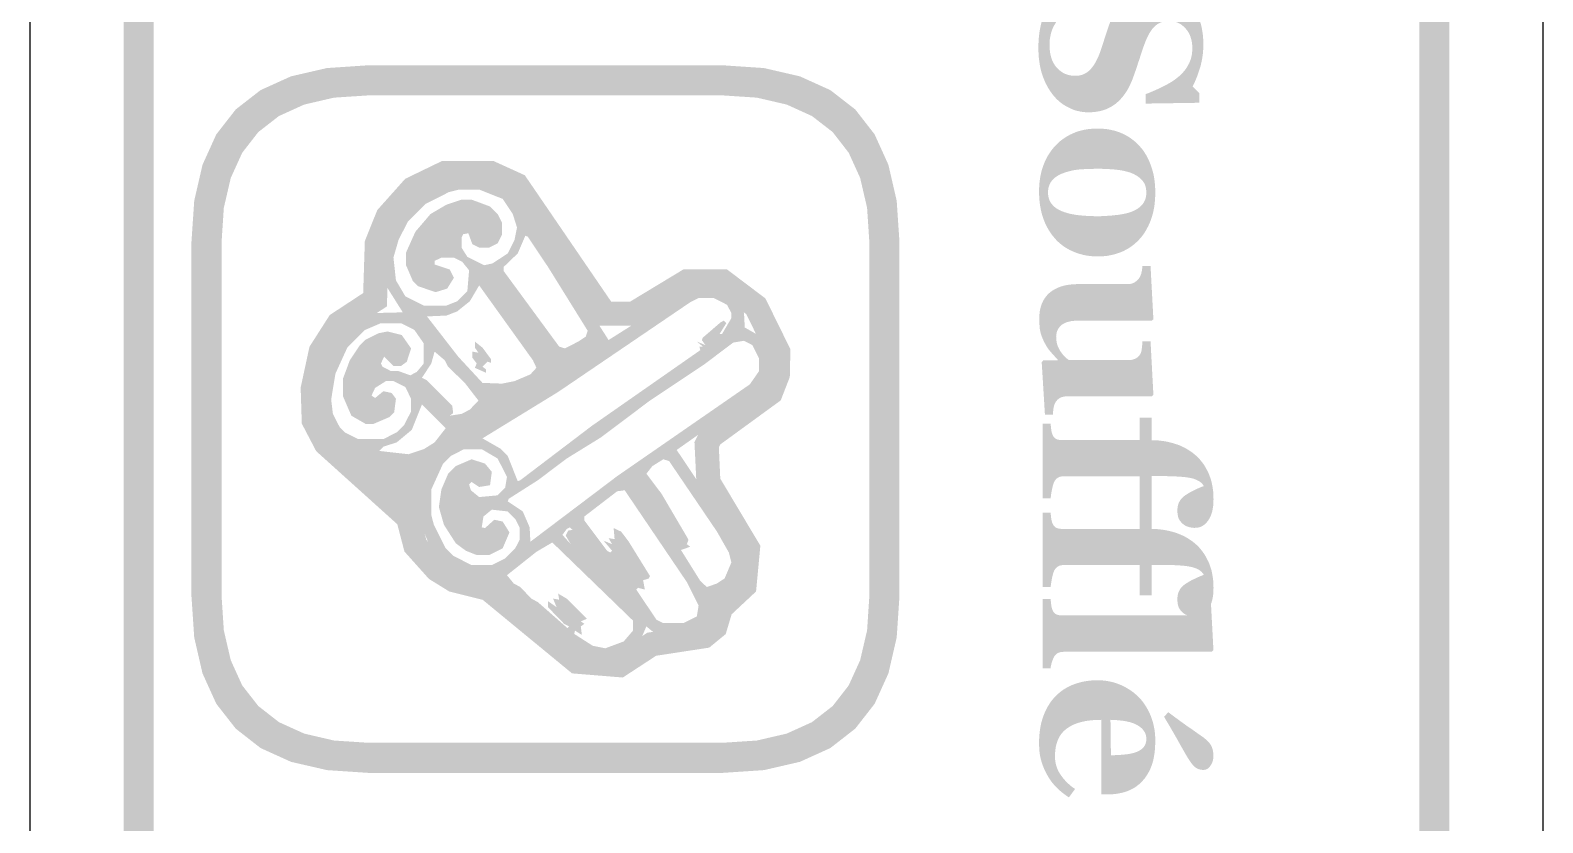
# Model space of a CAD drawing. Header units: millimetres. Extents: x 6 to 126, y 130 to 351.
# Drawn here: x 95.96 to 116.04, y 303.24 to 313.77 of the extents above; entities that cross this region are included whole.
import ezdxf

# ---------------------------------------------------------------- set-up
doc = ezdxf.new("R2010")
doc.units = ezdxf.units.MM
doc.layers.add('CUT', color=1, linetype='Continuous')
doc.layers.add('RASTER', color=7, linetype='Continuous')

msp = doc.modelspace()

# ---------------------------------------------------------------- hatches: boundary and pattern name
at = {"layer": 'RASTER'}
h = msp.add_hatch(color=7, dxfattribs=at)
h.paths.add_polyline_path([(112.6, 349.8), (113.116, 349.766), (113.563, 349.663), (113.941, 349.491), (114.25, 349.25), (114.491, 348.941), (114.663, 348.563), (114.766, 348.116), (114.8, 347.6), (114.8, 290.4), (114.766, 289.884), (114.663, 289.438), (114.491, 289.059), (114.25, 288.75), (113.941, 288.509), (113.563, 288.338), (113.116, 288.234), (112.6, 288.2), (99.4, 288.2), (98.884, 288.234), (98.438, 288.338), (98.059, 288.509), (97.75, 288.75), (97.509, 289.059), (97.338, 289.438), (97.234, 289.884), (97.2, 290.4), (97.2, 347.6), (97.234, 348.116), (97.338, 348.563), (97.509, 348.941), (97.75, 349.25), (98.059, 349.491), (98.438, 349.663), (98.884, 349.766), (99.4, 349.8)])
h.paths.add_polyline_path([(112.6, 349.4), (99.4, 349.4), (98.978, 349.372), (98.613, 349.288), (98.303, 349.147), (98.05, 348.95), (97.853, 348.697), (97.712, 348.388), (97.628, 348.022), (97.6, 347.6), (97.6, 290.4), (97.628, 289.978), (97.712, 289.613), (97.853, 289.303), (98.05, 289.05), (98.303, 288.853), (98.613, 288.713), (98.978, 288.628), (99.4, 288.6), (112.6, 288.6), (113.022, 288.628), (113.388, 288.713), (113.697, 288.853), (113.95, 289.05), (114.147, 289.303), (114.288, 289.613), (114.372, 289.978), (114.4, 290.4), (114.4, 347.6), (114.372, 348.022), (114.288, 348.388), (114.147, 348.697), (113.95, 348.95), (113.697, 349.147), (113.388, 349.288), (113.022, 349.372), (112.6, 349.4)], flags=0)
for points in [[(109.344, 313.538), (109.345, 313.585), (109.347, 313.631), (109.351, 313.677), (109.356, 313.722), (109.363, 313.766), (109.371, 313.809), (109.38, 313.851), (109.391, 313.893), (109.403, 313.933), (109.416, 313.972), (109.429, 314.009), (109.442, 314.045), (109.457, 314.079), (109.471, 314.112), (109.487, 314.143), (109.503, 314.172), (109.4, 314.273), (109.4, 314.397), (110.151, 314.417), (110.151, 314.291), (110.125, 314.28), (110.097, 314.268), (110.07, 314.255), (110.042, 314.242), (110.013, 314.228), (109.984, 314.214), (109.955, 314.198), (109.926, 314.182), (109.897, 314.165), (109.868, 314.148), (109.84, 314.13), (109.813, 314.111), (109.787, 314.092), (109.762, 314.072), (109.737, 314.051), (109.713, 314.03), (109.69, 314.007), (109.667, 313.984), (109.645, 313.96), (109.624, 313.935), (109.605, 313.91), (109.587, 313.884), (109.57, 313.857), (109.554, 313.83), (109.539, 313.802), (109.527, 313.772), (109.516, 313.742), (109.508, 313.71), (109.501, 313.677), (109.496, 313.643), (109.493, 313.608), (109.492, 313.571), (109.494, 313.523), (109.498, 313.477), (109.506, 313.435), (109.517, 313.395), (109.53, 313.359), (109.547, 313.325), (109.567, 313.294), (109.59, 313.266), (109.615, 313.241), (109.642, 313.219), (109.67, 313.201), (109.7, 313.186), (109.731, 313.175), (109.764, 313.166), (109.799, 313.161), (109.835, 313.16), (109.865, 313.161), (109.893, 313.165), (109.921, 313.172), (109.947, 313.182), (109.972, 313.195), (109.996, 313.21), (110.018, 313.229), (110.039, 313.25), (110.06, 313.274), (110.079, 313.301), (110.098, 313.331), (110.116, 313.365), (110.134, 313.401), (110.151, 313.441), (110.167, 313.483), (110.182, 313.529), (110.192, 313.559), (110.202, 313.589), (110.211, 313.618), (110.22, 313.647), (110.229, 313.675), (110.238, 313.702), (110.247, 313.729), (110.255, 313.755), (110.264, 313.781), (110.272, 313.806), (110.281, 313.831), (110.29, 313.855), (110.298, 313.879), (110.307, 313.903), (110.316, 313.926), (110.324, 313.949), (110.346, 314), (110.371, 314.047), (110.397, 314.091), (110.426, 314.132), (110.457, 314.169), (110.49, 314.203), (110.525, 314.233), (110.563, 314.26), (110.602, 314.284), (110.643, 314.305), (110.685, 314.323), (110.728, 314.337), (110.771, 314.348), (110.817, 314.356), (110.863, 314.361), (110.91, 314.362), (110.941, 314.361), (110.97, 314.359), (111, 314.355), (111.029, 314.349), (111.059, 314.342), (111.087, 314.333), (111.116, 314.322), (111.144, 314.31), (111.172, 314.296), (111.199, 314.28), (111.225, 314.263), (111.25, 314.245), (111.275, 314.225), (111.299, 314.203), (111.323, 314.18), (111.345, 314.156), (111.366, 314.131), (111.385, 314.104), (111.404, 314.076), (111.421, 314.046), (111.438, 314.014), (111.453, 313.98), (111.468, 313.945), (111.482, 313.908), (111.494, 313.87), (111.505, 313.831), (111.514, 313.791), (111.521, 313.751), (111.527, 313.709), (111.531, 313.667), (111.533, 313.624), (111.534, 313.58), (111.534, 313.537), (111.531, 313.495), (111.528, 313.454), (111.522, 313.413), (111.516, 313.373), (111.507, 313.333), (111.498, 313.294), (111.487, 313.256), (111.475, 313.22), (111.463, 313.185), (111.451, 313.152), (111.439, 313.122), (111.427, 313.093), (111.415, 313.066), (111.403, 313.042), (111.391, 313.019), (111.479, 312.93), (111.479, 312.802), (110.77, 312.791), (110.77, 312.917), (110.798, 312.928), (110.827, 312.939), (110.856, 312.952), (110.885, 312.964), (110.914, 312.977), (110.944, 312.991), (110.974, 313.005), (111.003, 313.02), (111.032, 313.035), (111.06, 313.05), (111.087, 313.065), (111.113, 313.081), (111.137, 313.097), (111.16, 313.112), (111.181, 313.129), (111.202, 313.145), (111.222, 313.163), (111.242, 313.182), (111.261, 313.202), (111.278, 313.222), (111.295, 313.243), (111.31, 313.265), (111.324, 313.287), (111.337, 313.311), (111.349, 313.334), (111.359, 313.359), (111.368, 313.385), (111.375, 313.412), (111.381, 313.44), (111.385, 313.469), (111.387, 313.499), (111.388, 313.53), (111.386, 313.569), (111.382, 313.606), (111.375, 313.641), (111.365, 313.674), (111.353, 313.705), (111.338, 313.735), (111.319, 313.763), (111.298, 313.789), (111.275, 313.812), (111.251, 313.833), (111.225, 313.85), (111.198, 313.864), (111.17, 313.875), (111.141, 313.883), (111.11, 313.888), (111.077, 313.889), (111.047, 313.888), (111.018, 313.884), (110.99, 313.877), (110.964, 313.867), (110.939, 313.855), (110.916, 313.84), (110.894, 313.822), (110.874, 313.802), (110.854, 313.779), (110.835, 313.752), (110.817, 313.723), (110.799, 313.69), (110.782, 313.655), (110.766, 313.616), (110.75, 313.575), (110.734, 313.53), (110.725, 313.503), (110.716, 313.476), (110.707, 313.448), (110.698, 313.421), (110.689, 313.393), (110.68, 313.365), (110.67, 313.337), (110.661, 313.309), (110.652, 313.281), (110.643, 313.254), (110.634, 313.228), (110.625, 313.203), (110.617, 313.178), (110.608, 313.154), (110.599, 313.131), (110.591, 313.108), (110.569, 313.057), (110.546, 313.009), (110.521, 312.963), (110.493, 312.921), (110.464, 312.883), (110.433, 312.847), (110.4, 312.815), (110.365, 312.785), (110.327, 312.759), (110.288, 312.737), (110.247, 312.718), (110.203, 312.702), (110.157, 312.69), (110.109, 312.682), (110.059, 312.677), (110.006, 312.675), (109.973, 312.676), (109.94, 312.679), (109.907, 312.684), (109.874, 312.691), (109.841, 312.699), (109.809, 312.71), (109.777, 312.723), (109.746, 312.738), (109.715, 312.754), (109.685, 312.772), (109.657, 312.791), (109.63, 312.812), (109.605, 312.834), (109.581, 312.857), (109.558, 312.882), (109.536, 312.908), (109.514, 312.938), (109.493, 312.969), (109.473, 313.001), (109.455, 313.034), (109.437, 313.069), (109.422, 313.104), (109.407, 313.141), (109.394, 313.179), (109.382, 313.218), (109.372, 313.259), (109.364, 313.301), (109.357, 313.345), (109.351, 313.391), (109.347, 313.438), (109.345, 313.487), (109.344, 313.538)], [(109.431, 308.66), (109.388, 309.358), (109.409, 309.38), (109.601, 309.38), (109.601, 309.389), (109.589, 309.402), (109.578, 309.414), (109.567, 309.426), (109.556, 309.438), (109.545, 309.451), (109.534, 309.463), (109.523, 309.475), (109.512, 309.487), (109.501, 309.499), (109.491, 309.512), (109.481, 309.525), (109.471, 309.539), (109.461, 309.553), (109.452, 309.568), (109.443, 309.584), (109.434, 309.6), (109.424, 309.619), (109.415, 309.637), (109.407, 309.655), (109.399, 309.673), (109.392, 309.69), (109.386, 309.708), (109.38, 309.725), (109.375, 309.741), (109.371, 309.759), (109.367, 309.779), (109.363, 309.8), (109.361, 309.823), (109.359, 309.849), (109.357, 309.876), (109.356, 309.905), (109.356, 309.936), (109.358, 309.989), (109.364, 310.04), (109.375, 310.087), (109.389, 310.131), (109.408, 310.172), (109.431, 310.209), (109.458, 310.244), (109.489, 310.275), (109.524, 310.302), (109.563, 310.326), (109.605, 310.347), (109.65, 310.363), (109.699, 310.376), (109.751, 310.385), (109.807, 310.391), (109.866, 310.393), (110.525, 310.393), (110.539, 310.393), (110.552, 310.394), (110.565, 310.396), (110.577, 310.398), (110.588, 310.401), (110.599, 310.405), (110.609, 310.409), (110.618, 310.415), (110.627, 310.42), (110.635, 310.426), (110.644, 310.433), (110.652, 310.44), (110.66, 310.448), (110.667, 310.456), (110.675, 310.464), (110.682, 310.473), (110.687, 310.481), (110.692, 310.489), (110.696, 310.498), (110.701, 310.507), (110.704, 310.517), (110.708, 310.527), (110.711, 310.538), (110.713, 310.549), (110.716, 310.561), (110.718, 310.572), (110.719, 310.583), (110.721, 310.594), (110.723, 310.604), (110.724, 310.615), (110.725, 310.625), (110.726, 310.634), (110.833, 310.634), (110.871, 309.924), (110.849, 309.908), (109.875, 309.908), (109.838, 309.907), (109.804, 309.904), (109.773, 309.9), (109.744, 309.893), (109.717, 309.885), (109.693, 309.875), (109.671, 309.863), (109.652, 309.85), (109.635, 309.835), (109.621, 309.818), (109.608, 309.8), (109.598, 309.781), (109.59, 309.761), (109.585, 309.739), (109.581, 309.716), (109.58, 309.691), (109.581, 309.665), (109.584, 309.64), (109.588, 309.616), (109.594, 309.592), (109.601, 309.569), (109.611, 309.547), (109.622, 309.525), (109.634, 309.504), (109.648, 309.484), (109.662, 309.466), (109.676, 309.448), (109.69, 309.433), (109.705, 309.418), (109.72, 309.405), (109.735, 309.394), (109.75, 309.383), (110.54, 309.383), (110.552, 309.384), (110.564, 309.384), (110.576, 309.386), (110.587, 309.388), (110.598, 309.391), (110.609, 309.394), (110.619, 309.398), (110.629, 309.402), (110.639, 309.407), (110.648, 309.413), (110.657, 309.419), (110.665, 309.426), (110.673, 309.433), (110.68, 309.441), (110.687, 309.449), (110.693, 309.458), (110.698, 309.465), (110.702, 309.473), (110.705, 309.481), (110.708, 309.49), (110.711, 309.5), (110.713, 309.51), (110.715, 309.522), (110.717, 309.533), (110.718, 309.546), (110.72, 309.558), (110.721, 309.571), (110.722, 309.583), (110.723, 309.596), (110.724, 309.608), (110.725, 309.621), (110.726, 309.634), (110.833, 309.634), (110.871, 308.923), (110.849, 308.901), (109.718, 308.901), (109.705, 308.901), (109.693, 308.9), (109.682, 308.898), (109.67, 308.896), (109.66, 308.893), (109.65, 308.89), (109.64, 308.886), (109.631, 308.881), (109.622, 308.875), (109.613, 308.869), (109.605, 308.863), (109.598, 308.856), (109.59, 308.848), (109.583, 308.839), (109.576, 308.83), (109.57, 308.821), (109.566, 308.814), (109.562, 308.806), (109.558, 308.798), (109.555, 308.789), (109.552, 308.779), (109.55, 308.77), (109.548, 308.759), (109.546, 308.748), (109.544, 308.737), (109.543, 308.726), (109.542, 308.715), (109.54, 308.704), (109.54, 308.693), (109.539, 308.682), (109.538, 308.671), (109.538, 308.66)], [(111.42, 307.155), (111.411, 307.155), (111.401, 307.156), (111.392, 307.157), (111.382, 307.158), (111.371, 307.16), (111.361, 307.162), (111.35, 307.164), (111.339, 307.167), (111.329, 307.17), (111.318, 307.174), (111.308, 307.178), (111.299, 307.182), (111.29, 307.187), (111.281, 307.193), (111.273, 307.199), (111.265, 307.205), (111.256, 307.213), (111.248, 307.221), (111.24, 307.229), (111.233, 307.238), (111.226, 307.246), (111.22, 307.255), (111.214, 307.265), (111.209, 307.274), (111.205, 307.284), (111.201, 307.295), (111.197, 307.308), (111.195, 307.322), (111.193, 307.336), (111.191, 307.352), (111.19, 307.37), (111.19, 307.388), (111.191, 307.416), (111.195, 307.443), (111.201, 307.468), (111.21, 307.491), (111.222, 307.513), (111.235, 307.534), (111.252, 307.553), (111.271, 307.57), (111.292, 307.586), (111.318, 307.603), (111.346, 307.62), (111.378, 307.638), (111.413, 307.656), (111.452, 307.674), (111.493, 307.692), (111.539, 307.71), (111.531, 307.725), (111.521, 307.738), (111.509, 307.751), (111.494, 307.764), (111.477, 307.775), (111.457, 307.786), (111.435, 307.796), (111.41, 307.806), (111.38, 307.814), (111.343, 307.822), (111.298, 307.828), (111.246, 307.833), (111.186, 307.837), (111.119, 307.84), (111.045, 307.842), (110.963, 307.842), (110.847, 307.842), (110.847, 307.438), (110.689, 307.438), (110.689, 307.839), (109.68, 307.839), (109.666, 307.839), (109.653, 307.838), (109.641, 307.836), (109.629, 307.833), (109.618, 307.829), (109.609, 307.825), (109.599, 307.819), (109.591, 307.813), (109.584, 307.806), (109.576, 307.799), (109.57, 307.791), (109.564, 307.783), (109.558, 307.774), (109.553, 307.764), (109.549, 307.755), (109.545, 307.744), (109.542, 307.735), (109.539, 307.725), (109.536, 307.715), (109.533, 307.703), (109.531, 307.692), (109.528, 307.679), (109.525, 307.666), (109.522, 307.652), (109.52, 307.638), (109.517, 307.624), (109.515, 307.611), (109.513, 307.598), (109.511, 307.585), (109.51, 307.573), (109.508, 307.561), (109.507, 307.549), (109.4, 307.549), (109.4, 308.538), (109.507, 308.538), (109.508, 308.529), (109.508, 308.519), (109.509, 308.51), (109.51, 308.501), (109.511, 308.491), (109.512, 308.482), (109.513, 308.473), (109.514, 308.464), (109.515, 308.455), (109.517, 308.447), (109.518, 308.438), (109.52, 308.43), (109.522, 308.422), (109.524, 308.415), (109.526, 308.407), (109.529, 308.4), (109.534, 308.389), (109.539, 308.379), (109.544, 308.369), (109.55, 308.361), (109.557, 308.354), (109.564, 308.347), (109.571, 308.341), (109.579, 308.337), (109.588, 308.333), (109.597, 308.329), (109.607, 308.326), (109.618, 308.324), (109.629, 308.322), (109.641, 308.321), (109.653, 308.32), (109.667, 308.32), (110.689, 308.32), (110.689, 308.617), (110.847, 308.617), (110.847, 308.32), (110.886, 308.319), (110.925, 308.317), (110.963, 308.313), (111.002, 308.308), (111.039, 308.302), (111.077, 308.294), (111.114, 308.285), (111.151, 308.274), (111.188, 308.262), (111.223, 308.249), (111.257, 308.233), (111.291, 308.217), (111.323, 308.198), (111.354, 308.178), (111.385, 308.157), (111.414, 308.134), (111.442, 308.11), (111.469, 308.084), (111.494, 308.056), (111.517, 308.027), (111.54, 307.996), (111.561, 307.962), (111.58, 307.927), (111.599, 307.891), (111.615, 307.852), (111.629, 307.812), (111.642, 307.77), (111.651, 307.727), (111.659, 307.681), (111.665, 307.635), (111.668, 307.586), (111.669, 307.536), (111.668, 307.492), (111.665, 307.45), (111.659, 307.411), (111.652, 307.375), (111.642, 307.341), (111.63, 307.31), (111.616, 307.281), (111.6, 307.255), (111.582, 307.232), (111.563, 307.211), (111.543, 307.194), (111.521, 307.18), (111.498, 307.169), (111.473, 307.161), (111.447, 307.157), (111.42, 307.155)], [(111.42, 305.976), (111.411, 305.976), (111.401, 305.977), (111.392, 305.978), (111.382, 305.979), (111.371, 305.981), (111.361, 305.983), (111.35, 305.985), (111.339, 305.988), (111.329, 305.991), (111.318, 305.995), (111.308, 305.999), (111.299, 306.003), (111.29, 306.008), (111.281, 306.014), (111.273, 306.02), (111.265, 306.026), (111.256, 306.034), (111.248, 306.042), (111.24, 306.05), (111.233, 306.058), (111.226, 306.067), (111.22, 306.076), (111.214, 306.085), (111.209, 306.095), (111.205, 306.105), (111.201, 306.116), (111.197, 306.129), (111.195, 306.142), (111.193, 306.157), (111.191, 306.173), (111.19, 306.191), (111.19, 306.209), (111.191, 306.237), (111.195, 306.264), (111.201, 306.289), (111.21, 306.312), (111.222, 306.334), (111.235, 306.355), (111.252, 306.373), (111.271, 306.391), (111.292, 306.407), (111.318, 306.424), (111.346, 306.441), (111.378, 306.459), (111.413, 306.476), (111.452, 306.494), (111.493, 306.513), (111.539, 306.531), (111.531, 306.546), (111.521, 306.559), (111.509, 306.572), (111.494, 306.584), (111.477, 306.596), (111.457, 306.607), (111.435, 306.617), (111.41, 306.626), (111.38, 306.635), (111.343, 306.642), (111.298, 306.649), (111.246, 306.654), (111.186, 306.658), (111.119, 306.661), (111.045, 306.663), (110.963, 306.663), (110.847, 306.663), (110.847, 306.259), (110.689, 306.259), (110.689, 306.66), (109.68, 306.66), (109.666, 306.66), (109.653, 306.659), (109.641, 306.656), (109.629, 306.654), (109.618, 306.65), (109.609, 306.645), (109.599, 306.64), (109.591, 306.634), (109.584, 306.627), (109.576, 306.62), (109.57, 306.612), (109.564, 306.603), (109.558, 306.595), (109.553, 306.585), (109.549, 306.575), (109.545, 306.565), (109.542, 306.556), (109.539, 306.546), (109.536, 306.535), (109.533, 306.524), (109.531, 306.512), (109.528, 306.5), (109.525, 306.487), (109.522, 306.473), (109.52, 306.459), (109.517, 306.445), (109.515, 306.431), (109.513, 306.418), (109.511, 306.406), (109.51, 306.394), (109.508, 306.382), (109.507, 306.37), (109.4, 306.37), (109.4, 307.359), (109.507, 307.359), (109.508, 307.349), (109.508, 307.34), (109.509, 307.331), (109.51, 307.321), (109.511, 307.312), (109.512, 307.303), (109.513, 307.294), (109.514, 307.285), (109.515, 307.276), (109.517, 307.267), (109.518, 307.259), (109.52, 307.251), (109.522, 307.243), (109.524, 307.236), (109.526, 307.228), (109.529, 307.221), (109.534, 307.21), (109.539, 307.2), (109.544, 307.19), (109.55, 307.182), (109.557, 307.174), (109.564, 307.168), (109.571, 307.162), (109.579, 307.157), (109.588, 307.154), (109.597, 307.15), (109.607, 307.147), (109.618, 307.145), (109.629, 307.143), (109.641, 307.142), (109.653, 307.141), (109.667, 307.141), (110.689, 307.141), (110.689, 307.438), (110.847, 307.438), (110.847, 307.141), (110.886, 307.14), (110.925, 307.138), (110.963, 307.134), (111.002, 307.129), (111.039, 307.123), (111.077, 307.115), (111.114, 307.106), (111.151, 307.095), (111.188, 307.083), (111.223, 307.069), (111.257, 307.054), (111.291, 307.037), (111.323, 307.019), (111.354, 306.999), (111.385, 306.978), (111.414, 306.955), (111.442, 306.931), (111.469, 306.905), (111.494, 306.877), (111.517, 306.848), (111.54, 306.816), (111.561, 306.783), (111.58, 306.748), (111.599, 306.711), (111.615, 306.673), (111.629, 306.633), (111.642, 306.591), (111.651, 306.547), (111.659, 306.502), (111.665, 306.455), (111.668, 306.407), (111.669, 306.357), (111.668, 306.313), (111.665, 306.271), (111.659, 306.232), (111.652, 306.196), (111.642, 306.162), (111.63, 306.131), (111.616, 306.102), (111.6, 306.076), (111.582, 306.052), (111.563, 306.032), (111.543, 306.015), (111.521, 306.001), (111.498, 305.99), (111.473, 305.982), (111.447, 305.978), (111.42, 305.976)], [(109.4, 305.291), (109.4, 306.209), (109.507, 306.209), (109.508, 306.199), (109.508, 306.19), (109.509, 306.181), (109.51, 306.171), (109.511, 306.162), (109.512, 306.153), (109.513, 306.144), (109.514, 306.135), (109.515, 306.126), (109.517, 306.118), (109.518, 306.109), (109.52, 306.101), (109.522, 306.093), (109.524, 306.086), (109.526, 306.078), (109.529, 306.071), (109.534, 306.06), (109.539, 306.05), (109.544, 306.04), (109.55, 306.032), (109.557, 306.024), (109.564, 306.018), (109.571, 306.012), (109.579, 306.008), (109.588, 306.004), (109.597, 306), (109.607, 305.997), (109.618, 305.995), (109.629, 305.993), (109.641, 305.992), (109.653, 305.991), (109.667, 305.991), (111.29, 305.991), (111.303, 305.991), (111.317, 305.992), (111.33, 305.994), (111.343, 305.996), (111.356, 306), (111.369, 306.003), (111.381, 306.008), (111.393, 306.013), (111.404, 306.019), (111.415, 306.026), (111.425, 306.033), (111.435, 306.04), (111.444, 306.048), (111.452, 306.056), (111.459, 306.065), (111.465, 306.074), (111.47, 306.082), (111.475, 306.091), (111.48, 306.1), (111.484, 306.111), (111.489, 306.123), (111.493, 306.135), (111.498, 306.148), (111.502, 306.163), (111.506, 306.177), (111.51, 306.192), (111.513, 306.205), (111.516, 306.219), (111.518, 306.232), (111.52, 306.244), (111.522, 306.256), (111.523, 306.268), (111.629, 306.268), (111.668, 305.531), (111.644, 305.509), (109.686, 305.509), (109.672, 305.508), (109.66, 305.508), (109.648, 305.506), (109.637, 305.504), (109.626, 305.501), (109.616, 305.498), (109.606, 305.494), (109.598, 305.49), (109.59, 305.485), (109.582, 305.479), (109.575, 305.472), (109.568, 305.465), (109.561, 305.457), (109.555, 305.448), (109.55, 305.438), (109.545, 305.428), (109.542, 305.421), (109.539, 305.413), (109.536, 305.406), (109.533, 305.398), (109.53, 305.39), (109.527, 305.383), (109.524, 305.375), (109.522, 305.367), (109.519, 305.358), (109.517, 305.35), (109.515, 305.341), (109.513, 305.332), (109.511, 305.322), (109.509, 305.312), (109.508, 305.301), (109.507, 305.291)]]:
    msp.add_hatch(color=7, dxfattribs=at).paths.add_polyline_path(points)
h = msp.add_hatch(color=7, dxfattribs=at)
h.paths.add_polyline_path([(105.15, 313.3), (105.701, 313.263), (106.178, 313.153), (106.582, 312.97), (106.913, 312.713), (107.17, 312.382), (107.353, 311.978), (107.463, 311.501), (107.5, 310.95), (107.5, 306.25), (107.463, 305.699), (107.353, 305.222), (107.17, 304.818), (106.913, 304.488), (106.582, 304.23), (106.178, 304.047), (105.701, 303.937), (105.15, 303.9), (100.45, 303.9), (99.899, 303.937), (99.422, 304.047), (99.018, 304.23), (98.688, 304.488), (98.43, 304.818), (98.247, 305.222), (98.137, 305.699), (98.1, 306.25), (98.1, 310.95), (98.137, 311.501), (98.247, 311.978), (98.43, 312.382), (98.688, 312.713), (99.018, 312.97), (99.422, 313.153), (99.899, 313.263), (100.45, 313.3)])
h.paths.add_polyline_path([(105.15, 312.9), (100.45, 312.9), (99.993, 312.87), (99.597, 312.778), (99.262, 312.626), (98.988, 312.413), (98.774, 312.138), (98.622, 311.803), (98.53, 311.407), (98.5, 310.95), (98.5, 306.25), (98.53, 305.793), (98.622, 305.397), (98.774, 305.062), (98.988, 304.788), (99.262, 304.574), (99.597, 304.422), (99.993, 304.33), (100.45, 304.3), (105.15, 304.3), (105.607, 304.33), (106.003, 304.422), (106.338, 304.574), (106.613, 304.788), (106.826, 305.062), (106.978, 305.397), (107.07, 305.793), (107.1, 306.25), (107.1, 310.95), (107.07, 311.407), (106.978, 311.803), (106.826, 312.138), (106.613, 312.413), (106.338, 312.626), (106.003, 312.778), (105.607, 312.87), (105.15, 312.9)], flags=0)
h = msp.add_hatch(color=7, dxfattribs=at)
h.paths.add_polyline_path([(110.68, 310.983), (110.654, 310.957), (110.627, 310.932), (110.599, 310.909), (110.569, 310.887), (110.538, 310.867), (110.506, 310.849), (110.473, 310.832), (110.439, 310.817), (110.403, 310.804), (110.367, 310.792), (110.33, 310.783), (110.292, 310.775), (110.254, 310.768), (110.214, 310.764), (110.175, 310.761), (110.134, 310.76), (110.094, 310.761), (110.054, 310.764), (110.015, 310.768), (109.976, 310.774), (109.938, 310.782), (109.9, 310.792), (109.863, 310.803), (109.827, 310.817), (109.792, 310.832), (109.757, 310.848), (109.725, 310.866), (109.693, 310.886), (109.663, 310.907), (109.634, 310.93), (109.606, 310.955), (109.58, 310.981), (109.554, 311.011), (109.528, 311.042), (109.505, 311.075), (109.483, 311.108), (109.463, 311.144), (109.444, 311.18), (109.427, 311.218), (109.412, 311.258), (109.398, 311.298), (109.386, 311.341), (109.376, 311.384), (109.368, 311.43), (109.361, 311.476), (109.357, 311.524), (109.354, 311.574), (109.353, 311.625), (109.354, 311.669), (109.356, 311.712), (109.36, 311.755), (109.366, 311.796), (109.373, 311.837), (109.382, 311.877), (109.392, 311.915), (109.404, 311.953), (109.418, 311.99), (109.433, 312.026), (109.45, 312.061), (109.468, 312.095), (109.489, 312.128), (109.51, 312.159), (109.533, 312.19), (109.558, 312.219), (109.583, 312.246), (109.61, 312.272), (109.638, 312.296), (109.668, 312.319), (109.699, 312.34), (109.731, 312.36), (109.765, 312.378), (109.801, 312.395), (109.837, 312.41), (109.875, 312.423), (109.914, 312.434), (109.954, 312.443), (109.994, 312.45), (110.036, 312.455), (110.079, 312.458), (110.124, 312.459), (110.167, 312.459), (110.209, 312.456), (110.25, 312.452), (110.29, 312.445), (110.328, 312.437), (110.365, 312.428), (110.402, 312.416), (110.436, 312.403), (110.47, 312.388), (110.503, 312.371), (110.535, 312.353), (110.566, 312.333), (110.596, 312.311), (110.625, 312.287), (110.653, 312.261), (110.68, 312.234), (110.705, 312.206), (110.729, 312.177), (110.751, 312.145), (110.771, 312.113), (110.79, 312.079), (110.808, 312.043), (110.824, 312.005), (110.839, 311.967), (110.852, 311.926), (110.864, 311.885), (110.874, 311.842), (110.882, 311.798), (110.888, 311.753), (110.892, 311.707), (110.895, 311.66), (110.896, 311.611), (110.895, 311.561), (110.892, 311.512), (110.888, 311.464), (110.882, 311.419), (110.874, 311.374), (110.864, 311.331), (110.852, 311.29), (110.839, 311.25), (110.824, 311.212), (110.808, 311.175), (110.79, 311.14), (110.771, 311.105), (110.751, 311.073), (110.729, 311.041), (110.705, 311.011), (110.68, 310.983)])
h.paths.add_polyline_path([(109.665, 311.358), (109.686, 311.35), (109.708, 311.343), (109.732, 311.336), (109.756, 311.33), (109.781, 311.324), (109.808, 311.319), (109.836, 311.314), (109.864, 311.31), (109.894, 311.307), (109.925, 311.304), (109.958, 311.301), (109.991, 311.299), (110.026, 311.297), (110.062, 311.296), (110.099, 311.295), (110.137, 311.295), (110.163, 311.295), (110.19, 311.296), (110.218, 311.297), (110.247, 311.299), (110.276, 311.301), (110.307, 311.303), (110.339, 311.306), (110.371, 311.31), (110.403, 311.313), (110.434, 311.318), (110.462, 311.323), (110.489, 311.328), (110.514, 311.334), (110.538, 311.34), (110.559, 311.346), (110.579, 311.354), (110.602, 311.363), (110.623, 311.373), (110.643, 311.384), (110.662, 311.395), (110.679, 311.408), (110.695, 311.421), (110.71, 311.436), (110.724, 311.451), (110.737, 311.467), (110.747, 311.484), (110.756, 311.502), (110.764, 311.521), (110.77, 311.542), (110.774, 311.563), (110.776, 311.585), (110.777, 311.608), (110.776, 311.634), (110.773, 311.658), (110.769, 311.681), (110.763, 311.702), (110.755, 311.722), (110.745, 311.741), (110.733, 311.758), (110.72, 311.775), (110.705, 311.79), (110.689, 311.804), (110.672, 311.817), (110.654, 311.83), (110.635, 311.841), (110.615, 311.852), (110.594, 311.862), (110.572, 311.871), (110.551, 311.878), (110.528, 311.885), (110.505, 311.891), (110.481, 311.897), (110.456, 311.902), (110.431, 311.906), (110.404, 311.91), (110.376, 311.913), (110.348, 311.916), (110.32, 311.918), (110.291, 311.92), (110.262, 311.922), (110.233, 311.923), (110.203, 311.924), (110.173, 311.925), (110.143, 311.925), (110.104, 311.925), (110.066, 311.924), (110.031, 311.923), (109.997, 311.922), (109.965, 311.921), (109.934, 311.919), (109.905, 311.917), (109.878, 311.915), (109.852, 311.912), (109.826, 311.908), (109.8, 311.903), (109.773, 311.897), (109.747, 311.89), (109.721, 311.883), (109.694, 311.874), (109.668, 311.865), (109.646, 311.856), (109.625, 311.846), (109.605, 311.835), (109.587, 311.824), (109.569, 311.811), (109.553, 311.798), (109.538, 311.783), (109.525, 311.768), (109.512, 311.752), (109.501, 311.734), (109.492, 311.716), (109.485, 311.697), (109.479, 311.676), (109.475, 311.655), (109.473, 311.632), (109.472, 311.608), (109.473, 311.587), (109.475, 311.566), (109.479, 311.546), (109.484, 311.527), (109.491, 311.508), (109.499, 311.491), (109.509, 311.474), (109.521, 311.458), (109.534, 311.442), (109.548, 311.428), (109.564, 311.414), (109.581, 311.401), (109.6, 311.389), (109.62, 311.378), (109.642, 311.367), (109.665, 311.358)], flags=0)
h = msp.add_hatch(color=7, dxfattribs=at)
h.paths.add_polyline_path([(106.052, 309.528), (106.044, 309.159), (105.923, 308.848), (105.122, 308.264), (105.102, 308.225), (105.121, 307.809), (105.653, 306.918), (105.596, 306.31), (105.272, 306.007), (105.193, 305.744), (104.974, 305.564), (104.269, 305.456), (103.827, 305.167), (103.153, 305.222), (101.967, 306.199), (101.523, 306.31), (101.254, 306.476), (100.928, 306.84), (100.833, 307.203), (99.756, 308.174), (99.565, 308.54), (99.55, 309.018), (99.667, 309.561), (99.936, 309.982), (100.38, 310.274), (100.402, 310.965), (100.567, 311.376), (100.938, 311.792), (101.428, 312.029), (102.109, 312.029), (102.526, 311.839), (103.672, 310.161), (103.925, 310.161), (104.634, 310.59), (105.208, 310.59), (105.72, 310.203)])
h.paths.add_polyline_path([(105.73, 309.457), (105.466, 309.994), (105.101, 310.27), (104.724, 310.27), (104.014, 309.841), (103.503, 309.841), (102.312, 311.585), (102.039, 311.709), (101.502, 311.709), (101.135, 311.532), (100.843, 311.205), (100.72, 310.899), (100.695, 310.097), (100.169, 309.752), (99.968, 309.437), (99.871, 308.989), (99.883, 308.623), (100.013, 308.373), (101.119, 307.376), (101.218, 306.996), (101.462, 306.724), (101.648, 306.608), (102.115, 306.492), (103.279, 305.533), (103.743, 305.495), (104.152, 305.762), (104.839, 305.867), (104.915, 305.929), (104.99, 306.181), (105.289, 306.461), (105.325, 306.844), (104.806, 307.714), (104.778, 308.296), (104.872, 308.478), (105.658, 309.052), (105.725, 309.223), (105.73, 309.457)], flags=0)
h = msp.add_hatch(color=7, dxfattribs=at)
h.paths.add_polyline_path([(105.794, 309.462), (105.804, 309.238), (105.68, 308.994), (104.542, 308.19), (105.245, 307.139), (105.402, 306.827), (105.402, 306.56), (105.312, 306.382), (105.245, 306.315), (105.024, 306.201), (105, 305.99), (104.91, 305.846), (104.666, 305.723), (104.364, 305.723), (104.22, 305.78), (104.14, 305.846), (104.039, 305.612), (103.939, 305.512), (103.628, 305.388), (103.393, 305.421), (103.115, 305.579), (102.064, 306.469), (101.82, 306.493), (101.619, 306.56), (101.475, 306.65), (101.274, 306.884), (101.093, 307.34), (100.906, 307.487), (100.725, 307.674), (100.638, 307.721), (100.39, 307.976), (100.303, 308.023), (99.935, 308.391), (99.811, 308.635), (99.811, 309.104), (99.911, 309.439), (100.069, 309.717), (100.203, 309.851), (100.414, 309.975), (100.514, 310.008), (100.906, 310.018), (100.681, 310.376), (100.615, 310.611), (100.648, 310.878), (100.805, 311.257), (100.872, 311.357), (101.174, 311.625), (101.518, 311.782), (101.686, 311.782), (101.753, 311.816), (102.121, 311.749), (102.399, 311.592), (103.638, 309.65), (104.24, 310.031), (104.488, 310.219), (104.733, 310.343), (104.967, 310.376), (105.258, 310.266), (105.345, 310.185), (105.436, 310.008), (105.446, 309.817), (105.68, 309.683)])
h.paths.add_polyline_path([(105.636, 309.405), (105.546, 309.583), (105.436, 309.64), (105.292, 309.616), (104.91, 309.328), (104.187, 308.846), (103.537, 308.357), (103.082, 308.076), (102.7, 307.788), (102.312, 307.541), (102.299, 307.507), (102.499, 307.373), (102.59, 307.162), (102.6, 306.971), (103.752, 307.842), (105.513, 309.061), (105.636, 309.238)], flags=0)
h.paths.add_polyline_path([(105.268, 310.008), (105.211, 310.118), (105.034, 310.209), (104.833, 310.209), (104.722, 310.152), (102.968, 308.96), (101.964, 308.344), (102.198, 308.21), (102.299, 308.11), (102.432, 307.775), (102.466, 307.788), (103.417, 308.511), (104.856, 309.516), (104.843, 309.563), (104.89, 309.563), (104.81, 309.63), (104.923, 309.583), (104.876, 309.65), (104.89, 309.683), (105.124, 309.884), (105.168, 309.908), (105.201, 309.874), (105.111, 309.73), (105.144, 309.73), (105.268, 309.941)], flags=0)
h.paths.add_polyline_path([(105.268, 306.694), (105.235, 306.827), (105.077, 307.105), (104.441, 308.043), (104.364, 308.066), (104.22, 307.976), (104.14, 307.875), (104.341, 307.608), (104.676, 307.038), (104.699, 306.995), (104.676, 306.938), (104.722, 306.904), (104.599, 306.861), (104.856, 306.449), (104.943, 306.369), (105.077, 306.416), (105.178, 306.483)], flags=0)
h.paths.add_polyline_path([(104.833, 306.124), (104.676, 306.436), (103.852, 307.654), (103.752, 307.641), (103.316, 307.306), (103.316, 307.253), (103.618, 306.851), (103.661, 306.827), (103.685, 306.851), (103.571, 306.985), (103.685, 306.938), (103.638, 307.018), (103.718, 307.005), (103.705, 307.152), (103.805, 307.105), (103.906, 306.971), (104.187, 306.516), (104.173, 306.483), (104.096, 306.459), (104.12, 306.335), (104.029, 306.359), (104.006, 306.335), (104.274, 305.934), (104.364, 305.89), (104.632, 305.89), (104.81, 305.98)], flags=0)
h.paths.add_polyline_path([(103.962, 305.923), (102.891, 306.961), (102.68, 306.837), (102.289, 306.526), (102.379, 306.416), (102.466, 306.369), (102.613, 306.215), (102.7, 306.168), (103.092, 305.823), (103.115, 305.846), (103.048, 305.88), (102.834, 306.101), (102.834, 306.181), (102.948, 306.101), (102.901, 306.215), (102.982, 306.201), (102.968, 306.282), (103.082, 306.215), (103.35, 305.947), (103.269, 305.913), (103.316, 305.88), (103.269, 305.846), (103.283, 305.733), (103.192, 305.79), (103.182, 305.746), (103.427, 305.589), (103.594, 305.555), (103.839, 305.646), (103.962, 305.79)], flags=0)
h.paths.add_polyline_path([(103.36, 309.774), (102.834, 310.621), (102.566, 311.022), (102.533, 311.036), (102.432, 310.801), (102.245, 310.621), (102.245, 310.567), (102.982, 309.563), (103.059, 309.539), (103.236, 309.63), (103.336, 309.697)], flags=0)
h.paths.add_polyline_path([(103.159, 307.129), (103.125, 307.162), (103.082, 307.139), (103.025, 307.062), (103.136, 306.938), (103.069, 307.052), (103.102, 307.119)], flags=0)
h.paths.add_polyline_path([(102.68, 309.281), (102.633, 309.382), (101.92, 310.376), (101.796, 310.165), (101.629, 310.031), (101.485, 309.975), (101.227, 309.964), (101.642, 309.429), (101.964, 309.081), (102.222, 309.071), (102.389, 309.104), (102.6, 309.194)], flags=0)
h.paths.add_polyline_path([(102.456, 307.162), (102.399, 307.273), (102.299, 307.373), (102.088, 307.397), (101.977, 307.306), (101.954, 307.162), (101.997, 307.152), (102.121, 307.263), (102.232, 307.239), (102.322, 307.095), (102.232, 306.884), (102.054, 306.794), (101.887, 306.794), (101.743, 306.851), (101.609, 306.951), (101.452, 307.196), (101.385, 307.43), (101.418, 307.664), (101.508, 307.875), (101.609, 307.976), (101.82, 308.066), (101.997, 308.009), (102.088, 307.899), (102.064, 307.721), (101.92, 307.698), (101.82, 307.765), (101.786, 307.731), (101.81, 307.654), (101.92, 307.564), (102.165, 307.587), (102.265, 307.688), (102.289, 307.832), (102.165, 308.076), (101.954, 308.2), (101.719, 308.2), (101.542, 308.11), (101.441, 308.009), (101.284, 307.664), (101.284, 307.33), (101.318, 307.196), (101.475, 306.884), (101.575, 306.784), (101.82, 306.66), (102.088, 306.66), (102.265, 306.75), (102.399, 306.884), (102.456, 306.995)], flags=0)
h.paths.add_polyline_path([(102.422, 311.146), (102.366, 311.324), (102.232, 311.525), (101.92, 311.649), (101.652, 311.649), (101.518, 311.615), (101.207, 311.458), (100.973, 311.223), (100.849, 310.979), (100.782, 310.745), (100.815, 310.443), (100.939, 310.232), (101.184, 310.108), (101.485, 310.108), (101.629, 310.165), (101.763, 310.299), (101.786, 310.577), (101.696, 310.688), (101.585, 310.745), (101.418, 310.745), (101.328, 310.701), (101.328, 310.654), (101.529, 310.587), (101.585, 310.477), (101.495, 310.333), (101.341, 310.286), (101.107, 310.366), (101.04, 310.433), (100.949, 310.644), (100.949, 310.812), (101.073, 311.089), (101.274, 311.324), (101.485, 311.448), (101.686, 311.515), (101.82, 311.515), (102.064, 311.424), (102.165, 311.324), (102.222, 311.213), (102.222, 311.046), (102.165, 310.935), (102.054, 310.878), (101.92, 310.878), (101.83, 310.922), (101.776, 311.069), (101.709, 311.056), (101.686, 311.012), (101.686, 310.878), (101.763, 310.755), (101.987, 310.644), (102.098, 310.668), (102.299, 310.801), (102.389, 310.979)], flags=0)
h.paths.add_polyline_path([(102.078, 309.395), (102.078, 309.348), (102.031, 309.362), (101.964, 309.295), (102.011, 309.261), (102.011, 309.215), (101.863, 309.281), (101.887, 309.338), (101.83, 309.415), (101.83, 309.496), (101.91, 309.482), (101.863, 309.549), (101.863, 309.63), (101.964, 309.549)], flags=0)
h.paths.add_polyline_path([(101.91, 308.846), (101.729, 309.081), (101.508, 309.295), (101.462, 309.382), (101.328, 309.496), (101.284, 309.338), (101.16, 309.148), (101.227, 309.114), (101.562, 308.779), (101.575, 308.679), (101.529, 308.645), (101.686, 308.669), (101.796, 308.726)], flags=0)
h.paths.add_polyline_path([(101.475, 308.478), (101.16, 308.793), (101.026, 308.458), (100.825, 308.29), (100.648, 308.234), (100.591, 308.177), (100.983, 308.133), (101.184, 308.2), (101.328, 308.29)], flags=0)
h.paths.add_polyline_path([(101.184, 309.606), (101.06, 309.784), (100.882, 309.874), (100.615, 309.874), (100.404, 309.784), (100.169, 309.549), (100.012, 309.204), (99.955, 308.86), (99.978, 308.669), (100.069, 308.491), (100.136, 308.424), (100.313, 308.334), (100.648, 308.334), (100.825, 308.424), (100.926, 308.525), (101.016, 308.702), (101.016, 308.87), (100.939, 309.027), (100.782, 309.104), (100.681, 309.104), (100.538, 309.014), (100.491, 308.913), (100.538, 308.88), (100.648, 308.97), (100.758, 308.947), (100.815, 308.87), (100.792, 308.692), (100.725, 308.625), (100.514, 308.535), (100.414, 308.535), (100.223, 308.645), (100.112, 308.903), (100.112, 309.138), (100.203, 309.382), (100.337, 309.583), (100.404, 309.65), (100.581, 309.74), (100.705, 309.764), (100.892, 309.717), (101.016, 309.539), (100.959, 309.362), (100.882, 309.305), (100.782, 309.305), (100.658, 309.429), (100.615, 309.338), (100.638, 309.295), (100.748, 309.238), (100.849, 309.238), (101.006, 309.181), (101.093, 309.228), (101.184, 309.338)], flags=0)
h = msp.add_hatch(color=7, dxfattribs=at)
h.paths.add_polyline_path([(109.75, 303.575), (109.729, 303.588), (109.709, 303.602), (109.689, 303.617), (109.669, 303.632), (109.649, 303.648), (109.63, 303.664), (109.611, 303.681), (109.593, 303.699), (109.574, 303.717), (109.557, 303.736), (109.54, 303.756), (109.524, 303.776), (109.508, 303.797), (109.494, 303.819), (109.479, 303.841), (109.466, 303.864), (109.452, 303.888), (109.44, 303.913), (109.428, 303.938), (109.417, 303.962), (109.407, 303.987), (109.398, 304.012), (109.389, 304.037), (109.382, 304.062), (109.375, 304.088), (109.369, 304.114), (109.364, 304.142), (109.36, 304.17), (109.357, 304.199), (109.355, 304.23), (109.354, 304.261), (109.353, 304.293), (109.354, 304.346), (109.357, 304.398), (109.362, 304.447), (109.369, 304.495), (109.377, 304.541), (109.388, 304.585), (109.4, 304.627), (109.415, 304.667), (109.431, 304.706), (109.448, 304.743), (109.467, 304.778), (109.487, 304.811), (109.508, 304.843), (109.531, 304.873), (109.555, 304.901), (109.58, 304.927), (109.607, 304.952), (109.635, 304.975), (109.663, 304.997), (109.694, 305.017), (109.725, 305.035), (109.757, 305.052), (109.791, 305.067), (109.826, 305.08), (109.861, 305.092), (109.898, 305.102), (109.935, 305.111), (109.973, 305.118), (110.012, 305.124), (110.051, 305.128), (110.091, 305.13), (110.132, 305.131), (110.17, 305.13), (110.206, 305.127), (110.243, 305.123), (110.279, 305.117), (110.314, 305.109), (110.35, 305.1), (110.384, 305.089), (110.419, 305.076), (110.453, 305.061), (110.485, 305.046), (110.517, 305.028), (110.548, 305.009), (110.578, 304.989), (110.607, 304.968), (110.635, 304.944), (110.663, 304.92), (110.688, 304.894), (110.712, 304.867), (110.735, 304.838), (110.757, 304.807), (110.777, 304.775), (110.796, 304.741), (110.814, 304.706), (110.831, 304.669), (110.846, 304.63), (110.859, 304.591), (110.87, 304.55), (110.879, 304.508), (110.887, 304.465), (110.892, 304.421), (110.895, 304.376), (110.896, 304.33), (110.895, 304.279), (110.892, 304.232), (110.889, 304.186), (110.883, 304.143), (110.876, 304.102), (110.868, 304.063), (110.857, 304.027), (110.846, 303.993), (110.833, 303.96), (110.819, 303.93), (110.803, 303.9), (110.786, 303.872), (110.769, 303.846), (110.75, 303.82), (110.729, 303.797), (110.708, 303.774), (110.687, 303.754), (110.664, 303.736), (110.641, 303.718), (110.617, 303.702), (110.592, 303.688), (110.566, 303.675), (110.539, 303.663), (110.511, 303.653), (110.483, 303.644), (110.454, 303.636), (110.424, 303.63), (110.395, 303.624), (110.365, 303.62), (110.335, 303.617), (110.304, 303.615), (110.273, 303.615), (110.178, 303.615), (110.178, 304.605), (110.105, 304.603), (110.037, 304.598), (109.973, 304.589), (109.913, 304.576), (109.859, 304.56), (109.808, 304.54), (109.762, 304.516), (109.721, 304.489), (109.684, 304.458), (109.652, 304.423), (109.625, 304.383), (109.603, 304.339), (109.586, 304.291), (109.574, 304.239), (109.567, 304.182), (109.564, 304.122), (109.565, 304.088), (109.569, 304.054), (109.575, 304.022), (109.583, 303.991), (109.594, 303.96), (109.606, 303.931), (109.622, 303.902), (109.64, 303.874), (109.659, 303.847), (109.68, 303.821), (109.702, 303.796), (109.725, 303.772), (109.75, 303.749), (109.775, 303.727), (109.802, 303.706), (109.831, 303.687)])
h.paths.add_polyline_path([(110.307, 304.135), (110.329, 304.135), (110.351, 304.135), (110.373, 304.136), (110.396, 304.137), (110.418, 304.138), (110.441, 304.14), (110.464, 304.141), (110.487, 304.144), (110.509, 304.146), (110.531, 304.149), (110.551, 304.152), (110.571, 304.156), (110.589, 304.16), (110.606, 304.164), (110.623, 304.169), (110.638, 304.174), (110.654, 304.181), (110.67, 304.188), (110.685, 304.196), (110.698, 304.204), (110.711, 304.213), (110.722, 304.222), (110.732, 304.232), (110.742, 304.242), (110.75, 304.254), (110.757, 304.265), (110.763, 304.278), (110.768, 304.291), (110.772, 304.305), (110.775, 304.32), (110.776, 304.335), (110.777, 304.352), (110.775, 304.379), (110.77, 304.405), (110.761, 304.43), (110.748, 304.453), (110.732, 304.475), (110.713, 304.495), (110.689, 304.514), (110.663, 304.532), (110.632, 304.548), (110.597, 304.562), (110.558, 304.574), (110.515, 304.584), (110.468, 304.592), (110.416, 304.598), (110.361, 304.603), (110.301, 304.605)], flags=0)
h.paths.add_polyline_path([(111.539, 303.94), (111.523, 303.94), (111.507, 303.942), (111.493, 303.944), (111.479, 303.947), (111.466, 303.952), (111.454, 303.957), (111.443, 303.963), (111.432, 303.97), (111.422, 303.978), (111.412, 303.987), (111.402, 303.998), (111.392, 304.009), (111.381, 304.022), (111.371, 304.035), (111.36, 304.05), (111.35, 304.066), (111.337, 304.085), (111.324, 304.107), (111.309, 304.131), (111.293, 304.159), (111.276, 304.188), (111.258, 304.221), (111.238, 304.255), (111.217, 304.293), (111.195, 304.332), (111.172, 304.373), (111.148, 304.415), (111.123, 304.458), (111.097, 304.503), (111.07, 304.549), (111.042, 304.596), (111.013, 304.645), (111.068, 304.706), (111.11, 304.675), (111.15, 304.645), (111.187, 304.618), (111.222, 304.592), (111.256, 304.568), (111.286, 304.546), (111.315, 304.525), (111.342, 304.507), (111.367, 304.49), (111.391, 304.473), (111.414, 304.457), (111.436, 304.441), (111.457, 304.426), (111.477, 304.412), (111.497, 304.398), (111.515, 304.385), (111.537, 304.37), (111.556, 304.354), (111.574, 304.339), (111.59, 304.324), (111.604, 304.309), (111.617, 304.294), (111.627, 304.28), (111.636, 304.265), (111.643, 304.25), (111.65, 304.235), (111.655, 304.218), (111.66, 304.201), (111.663, 304.183), (111.666, 304.164), (111.667, 304.144), (111.668, 304.123), (111.667, 304.106), (111.665, 304.089), (111.662, 304.072), (111.658, 304.056), (111.653, 304.041), (111.646, 304.025), (111.638, 304.011), (111.629, 303.996), (111.62, 303.983), (111.61, 303.972), (111.599, 303.962), (111.588, 303.954), (111.576, 303.948), (111.564, 303.943), (111.552, 303.941), (111.539, 303.94)])

# ---------------------------------------------------------------- linework, layer by layer
at = {"layer": 'CUT'}
for points in [[(95.96, 289.999), (95.96, 348.001)], [(116.04, 348.001), (116.04, 289.999)]]:
    msp.add_lwpolyline(points, dxfattribs=at)

doc.saveas('drawing.dxf')
